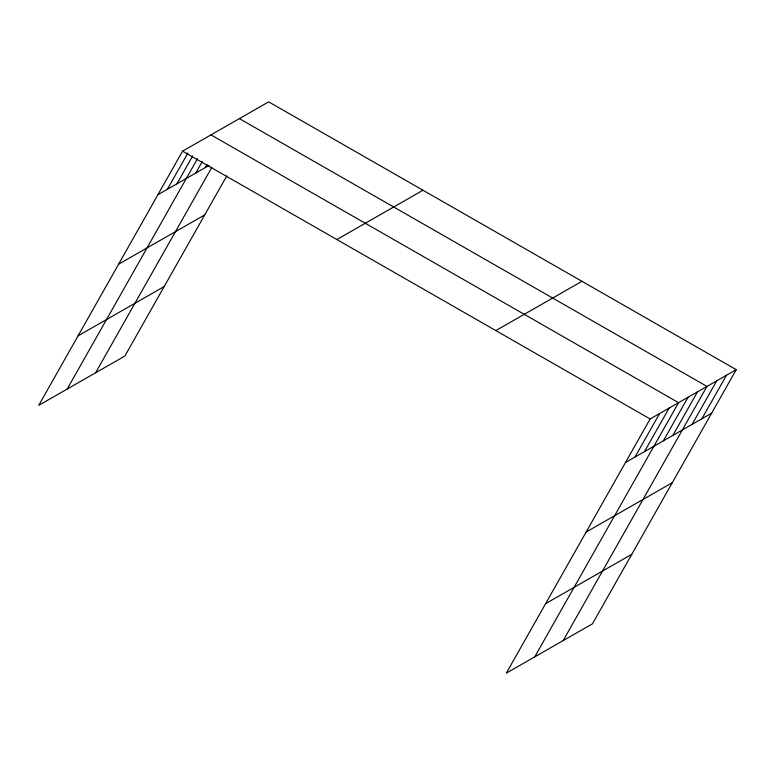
<?xml version="1.0" encoding="UTF-8"?>
<svg xmlns="http://www.w3.org/2000/svg" width="775" height="775" viewBox="0 0 775 775"><rect width="100%" height="100%" fill="white"/><g stroke="black" fill="none" stroke-linecap="round" stroke-linejoin="round"><path stroke-width="1.16" d="M736.25 369.665L650.128 418.955L506.317 673.136L592.439 623.846L736.25 369.665L268.683 101.864L182.561 151.154L38.75 405.335L124.872 356.045L226.765 175.944M167.4 189.274L187.928 152.995M176.874 183.849L192.704 155.862M67.173 389.069L197.489 158.73M195.823 173.009L202.265 161.607M205.288 167.584L207.051 164.474M95.587 372.804L211.788 167.429M634.967 457.076L659.602 413.53M644.442 451.651L669.077 408.105M534.74 656.871L678.551 402.69L210.974 134.889M663.39 440.801L688.026 397.265M672.865 435.385L697.5 391.84M563.163 640.605L706.965 386.425L239.398 118.623M692.094 424.371L716.73 380.835M701.859 418.791L726.485 375.245M157.926 194.699L209.085 165.414M118.594 264.207L204.716 214.917M78.081 335.827L164.203 286.537M336.854 239.533L422.976 190.233M495.835 330.586L581.947 281.286M625.493 462.491L711.615 413.201M586.171 532.008L672.293 482.709M545.648 603.628L631.77 554.328M182.561 151.154L650.128 418.955"/></g></svg>
